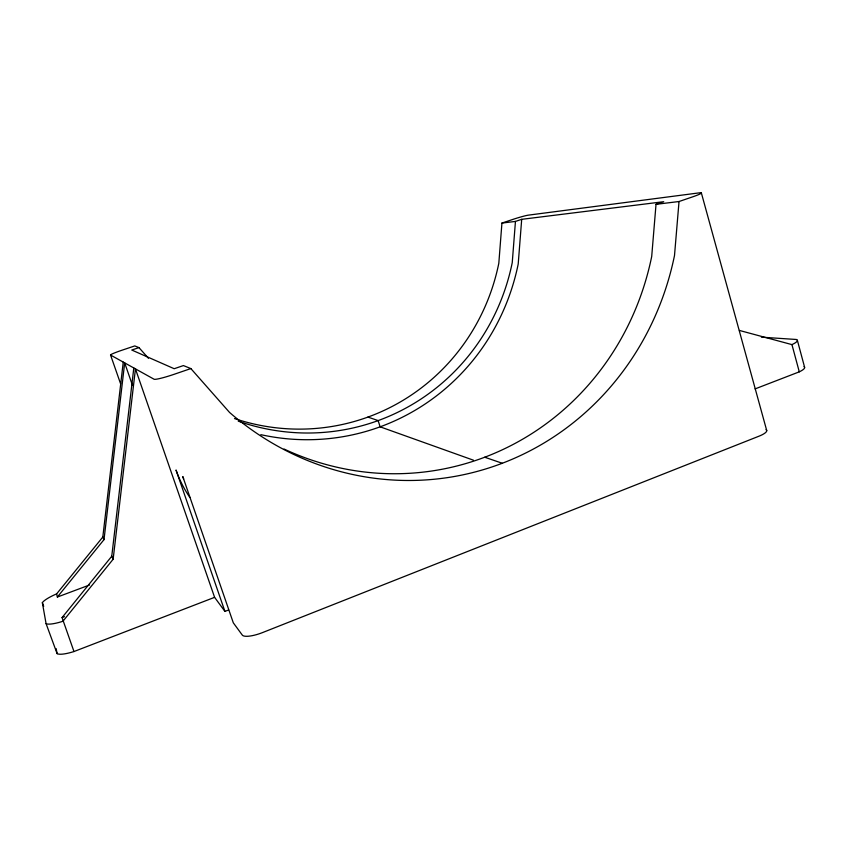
<?xml version="1.0" encoding="UTF-8"?>
<svg xmlns="http://www.w3.org/2000/svg" width="847" height="847" viewBox="0 0 847 847"><rect width="100%" height="100%" fill="white"/><g stroke="black" fill="none" stroke-linecap="round" stroke-linejoin="round"><path stroke-width="1.27" d="M284.052 449.026A281.49 267.663 79.1 0 0 651.703 256.482L656.023 204.318L679.029 201.522L692.772 196.811A17.236 1.44 -16.4 0 0 699.283 192.862L528.433 215.138A12.853 0.847 -17.1 0 0 512.53 219.521L501.932 223.068L498.819 263.226A213.931 207.176 71.5 0 1 234.513 418.566M656.023 204.318L663.699 201.702L521.699 219.331L515.452 221.427L512.244 262.634A219.775 212.523 72.5 0 1 238.24 421.16M521.699 219.331L518.205 264.02A226.668 219.193 72.5 0 1 260.823 434.659M679.029 201.522L674.508 255.476A291.76 276.598 79.8 0 1 229.537 412.425L190.85 368.572L183.407 365.576L174.186 368.72L131.761 350.033L138.972 347.619L148.469 358.292M102.815 537.04L56.633 593.874L57.352 597.05L104.012 539.624L102.815 537.04L123.26 362.103M104.012 539.624L124.678 362.887L132.481 385.353M56.633 593.874A21.62 4.436 -20.9 0 0 42.35 602.672L46.077 623.646A22.901 4.966 -21.1 0 0 62.911 621.274L113.138 559.242L111.751 556.257L133.805 367.969M113.138 559.242L135.446 368.879L214.598 597.336L224.931 611.407L228.626 609.967M214.598 597.336L73.975 651.534L62.064 617.59L111.751 556.257M755.079 388.9L799.282 371.844A19.809 4.15 -14.3 0 0 804.047 366.656M62.064 617.59L64.52 616.658M57.352 597.05L89.581 584.97M190.85 368.572L174.186 374.279A18.782 1.768 -18.3 0 1 154.101 379.244L110.565 355.052A13.986 0.963 -18.2 0 1 122.561 350.023L134.779 345.925L138.972 347.619M501.932 223.068L515.452 221.427M761.389 337.17L796.296 339.478A19.873 3.812 -14.6 0 1 791.945 344.613L799.282 371.844M739.399 330.436L791.945 344.613M367.926 417.084L378.133 420.588L380.123 426.824L473.473 460.207M484.728 457.221L502.271 463.256M42.35 602.672L43.705 606.357M46.077 623.646L57.109 653.64A22.827 5.41 -21.4 0 0 73.975 651.534M110.565 355.052L120.549 383.659M224.931 611.407L176.028 470.011A117.701 114.726 -59.7 0 0 189.866 497.443M701.38 193L766.736 430.604M797.355 340.272L804.608 367.291M56.135 648.59L57.109 653.64M766.059 429.673A16.771 4.119 -14.3 0 1 758.891 436.226L262.559 632.571A18.221 5.04 -20.1 0 1 242.284 635.07L233.306 622.82L182.804 476.586A121.809 118.453 -60.6 0 0 183.661 478.978"/></g></svg>
